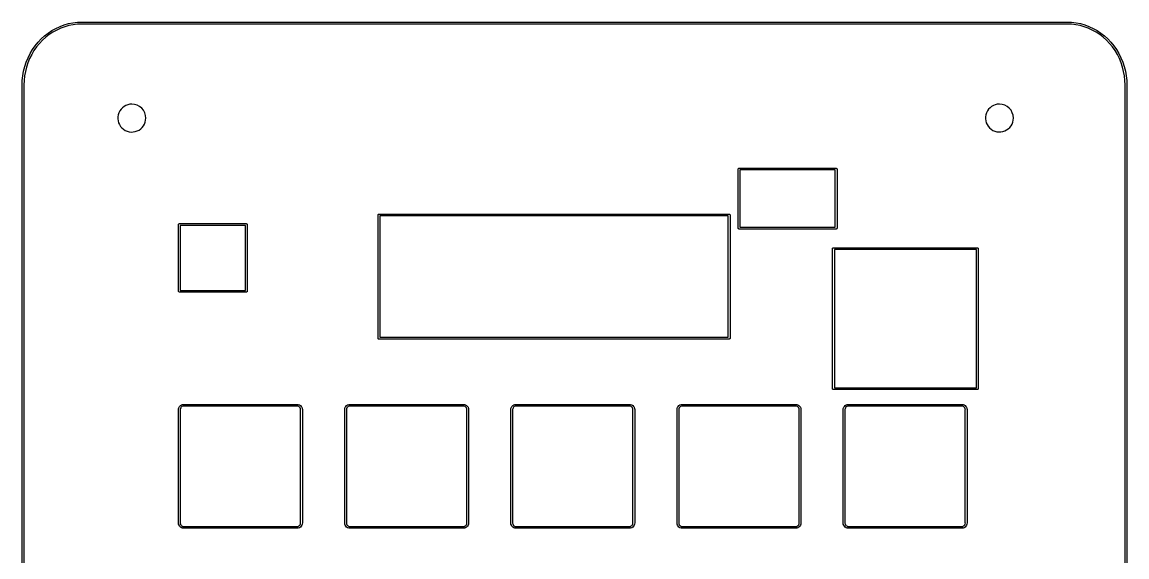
# Model space of a CAD drawing. Extents: x 2234239 to 5585253, y 1106376 to 5225214.
# Drawn here: x 2234239 to 5585253, y 3602599 to 5225214 of the extents above; entities that cross this region are included whole.
import ezdxf

# ---------------------------------------------------------------- set-up
doc = ezdxf.new("R2010")
doc.units = 0
doc.layers.get('0').update_dxf_attribs({"linetype": 'CONTINUOUS'})

msp = doc.modelspace()

# ---------------------------------------------------------------- linework, layer by layer
at = {"color": 7}
for p, q in [((2313368.877508, 5191997.433965), (2324862.203245, 5199596.459744)), ((2327612.867115, 5194582.680177), (2316491.254857, 5187218.657539)), ((2324862.203245, 5199596.459744), (2336831.303186, 5206255.420044)), ((2339217.688375, 5201084.954078), (2327612.867115, 5194582.680177)), ((2336831.303186, 5206255.420044), (2349253.899391, 5211974.288407)), ((2351276.0059, 5206647.136042), (2339217.688375, 5201084.954078)), ((2349253.899391, 5211974.288407), (2362063.052215, 5216753.064833)), ((2363661.428112, 5211190.882869), (2351276.0059, 5206647.136042)), ((2362063.052215, 5216753.064833), (2375132.422995, 5220435.089381)), ((2376366.520212, 5214794.564217), (2363661.428112, 5211190.882869)), ((2375132.422995, 5220435.089381), (2388447.142134, 5223098.678792)), ((2389287.195017, 5217379.810429), (2376366.520212, 5214794.564217)), ((2388447.142134, 5223098.678792), (2401932.808727, 5224665.489868)), ((2402326.826602, 5218868.278305), (2389287.195017, 5217379.810429)), ((2401932.808727, 5224665.489868), (2415477.980168, 5225213.865807)), ((2415143.440683, 5219416.654244), (2402326.826602, 5218868.278305)), ((2415477.980168, 5219259.967845), (2415143.440683, 5219416.654244)), ((2415477.980168, 5225213.865807), (2415477.980168, 5225213.865807)), ((2415477.980168, 5225213.865807), (5404021.834011, 5225213.865807)), ((5404021.834011, 5219259.967845), (2415477.980168, 5219259.967845)), ((5404021.834011, 5225213.865807), (5417567.190661, 5224665.489868)), ((5404356.532246, 5219416.654244), (5404021.834011, 5219259.967845)), ((5417172.961119, 5218868.278305), (5404356.532246, 5219416.654244)), ((5430212.698537, 5217301.46723), (5417172.961119, 5218868.278305)), ((5417567.190661, 5224665.489868), (5431052.751421, 5223098.678792)), ((5443133.373342, 5214794.564217), (5430212.698537, 5217301.46723)), ((5431052.751421, 5223098.678792), (5444367.391184, 5220435.089381)), ((5455838.412525, 5211190.882869), (5443133.373342, 5214794.564217)), ((5444367.391184, 5220435.089381), (5457436.761964, 5216753.064833)), ((5468223.834737, 5206568.792842), (5455838.412525, 5211190.882869)), ((5457436.761964, 5216753.064833), (5470246.04708, 5211974.288407)), ((5480282.231637, 5201084.954078), (5468223.834737, 5206568.792842)), ((5470246.04708, 5211974.288407), (5482668.510993, 5206255.420044)), ((5491887.132273, 5194582.680177), (5480282.231637, 5201084.954078)), ((5482668.510993, 5206255.420044), (5494637.743226, 5199596.459744)), ((5503008.638698, 5187218.657539), (5491887.132273, 5194582.680177)), ((5494637.743226, 5199596.459744), (5506130.989588, 5191997.433965)), ((2273781.61689, 5153297.163359), (2282628.365941, 5164108.154488)), ((2282628.365941, 5164108.154488), (2292211.080692, 5174214.109737)), ((2295950.49342, 5169983.70925), (2286650.274563, 5160191.126799)), ((2292211.080692, 5174214.109737), (2302470.309212, 5183536.632991)), ((2305897.486851, 5178992.886163), (2295950.49342, 5169983.70925)), ((2302470.309212, 5183536.632991), (2313368.877508, 5191997.433965)), ((2316491.254857, 5187218.657539), (2305897.486851, 5178992.886163)), ((5513602.30087, 5178992.886163), (5503008.638698, 5187218.657539)), ((5506130.989588, 5191997.433965), (5517029.716634, 5183536.632991)), ((5523549.320759, 5169983.70925), (5513602.30087, 5178992.886163)), ((5517029.716634, 5183536.632991), (5527288.945154, 5174214.109737)), ((5532849.698367, 5160191.126799), (5523549.320759, 5169983.70925)), ((5527288.945154, 5174214.109737), (5536871.633447, 5164108.154488)), ((5536871.633447, 5164108.154488), (5545718.250205, 5153297.163359)), ((2252185.193406, 5117103.769307), (2258519.165689, 5129716.627569)), ((2258519.165689, 5129716.627569), (2265745.234445, 5141781.083433)), ((2270265.248125, 5138569.118083), (2263269.631671, 5126818.008558)), ((2265745.234445, 5141781.083433), (2273781.61689, 5153297.163359)), ((2278078.613066, 5149693.48201), (2270265.248125, 5138569.118083)), ((2286650.274563, 5160191.126799), (2278078.613066, 5149693.48201)), ((5541421.41278, 5149693.48201), (5532849.698367, 5160191.126799)), ((5549234.566054, 5138569.118083), (5541421.41278, 5149693.48201)), ((5545718.250205, 5153297.163359), (5553754.712026, 5141781.083433)), ((5556230.15605, 5126818.008558), (5549234.566054, 5138569.118083)), ((5553754.712026, 5141781.083433), (5560973.345984, 5129716.627569)), ((5560973.345984, 5129716.627569), (5567299.804092, 5117103.769307)), ((2242290.243566, 5090546.297765), (2246765.648453, 5104020.878306)), ((2246765.648453, 5104020.878306), (2252185.193406, 5117103.769307)), ((2251880.393116, 5101905.691291), (2247538.814606, 5088822.80029)), ((2257143.833754, 5114596.866294), (2251880.393116, 5101905.691291)), ((2263269.631671, 5126818.008558), (2257143.833754, 5114596.866294)), ((5562356.0598, 5114596.866294), (5556230.15605, 5126818.008558)), ((5567604.604382, 5101905.691291), (5562356.0598, 5114596.866294)), ((5567299.804092, 5117103.769307), (5572719.26967, 5104020.878306)), ((5571960.973114, 5088822.80029), (5567604.604382, 5101905.691291)), ((5572719.26967, 5104020.878306), (5577217.19062, 5090546.297765)), ((2234744.504922, 5048477.375409), (2236261.098033, 5062657.018288)), ((2236261.098033, 5062657.018288), (2238781.283141, 5076758.344426)), ((2238781.283141, 5076758.344426), (2242290.243566, 5090546.297765)), ((2241695.512583, 5061795.26955), (2240230.963063, 5048085.659411)), ((2244141.376163, 5075426.536491), (2241695.512583, 5061795.26955)), ((2247538.814606, 5088822.80029), (2244141.376163, 5075426.536491)), ((5575365.899274, 5075426.536491), (5571960.973114, 5088822.80029)), ((5577804.301596, 5061795.26955), (5575365.899274, 5075426.536491)), ((5577217.19062, 5090546.297765), (5580703.873107, 5076758.344426)), ((5579269.036324, 5048085.659411), (5577804.301596, 5061795.26955)), ((5580703.873107, 5076758.344426), (5583231.440098, 5062657.018288)), ((5583231.440098, 5062657.018288), (5584748.033209, 5048477.375409)), ((2234238.991524, 5034219.362872), (2234744.504922, 5048477.375409)), ((2234238.991524, 1297370.529299), (2234238.991524, 5034219.362872)), ((2240230.963063, 5048085.659411), (2239747.754062, 5034611.07887)), ((2239747.754062, 5034611.07887), (2239859.249584, 5034219.362872)), ((2239859.249584, 5034219.362872), (2239859.249584, 1297370.529299)), ((5579744.75761, 5034611.07887), (5579269.036324, 5048085.659411)), ((5579633.103337, 5034219.362872), (5579744.75761, 5034611.07887)), ((5579633.103337, 1297370.529299), (5579633.103337, 5034219.362872)), ((5584748.033209, 5048477.375409), (5585253.387857, 5034219.362872)), ((5585253.387857, 5034219.362872), (5585253.387857, 5034219.362872)), ((5585253.387857, 5034219.362872), (5585253.387857, 1297370.529299)), ((4406312.588011, 4779417.247503), (4406445.673554, 4779767.265128)), ((4406312.588011, 4599925.939273), (4406312.588011, 4779417.247503)), ((4406445.673554, 4780187.29157), (4406683.534198, 4780537.309195)), ((4406445.673554, 4779767.265128), (4406445.673554, 4780187.29157)), ((4406683.534198, 4780537.309195), (4406816.619741, 4780957.335637)), ((4406816.619741, 4780957.335637), (4407159.520068, 4781167.362087)), ((4407159.520068, 4781167.362087), (4407397.645294, 4781517.379712)), ((4407397.645294, 4781517.379712), (4407796.637341, 4781657.370887)), ((4407796.637341, 4781657.370887), (4408139.802251, 4781937.406153)), ((4408139.802251, 4781937.406153), (4408559.696401, 4781937.406153)), ((4408559.696401, 4781937.406153), (4408958.688448, 4782007.41497)), ((4408958.688448, 4782007.41497), (4703306.339602, 4782007.41497)), ((4700660.239166, 4776757.07122), (4411605.053468, 4776757.07122)), ((4411605.053468, 4776757.07122), (4411605.053468, 4602586.115557)), ((4700660.239166, 4602586.115557), (4700660.239166, 4776757.07122)), ((4703306.339602, 4782007.41497), (4703705.331649, 4781937.406153)), ((4703705.331649, 4781937.406153), (4704125.225799, 4781937.406153)), ((4704125.225799, 4781937.406153), (4704475.269882, 4781657.370887)), ((4704475.269882, 4781657.370887), (4704867.382756, 4781517.379712)), ((4704867.382756, 4781517.379712), (4705105.507983, 4781167.362087)), ((4705105.507983, 4781167.362087), (4705448.408309, 4780957.335637)), ((4705448.408309, 4780957.335637), (4705581.493853, 4780537.309195)), ((4705581.493853, 4780537.309195), (4705819.354496, 4780187.29157)), ((4705819.354496, 4780187.29157), (4705819.354496, 4779767.265128)), ((4705819.354496, 4779767.265128), (4705952.440039, 4779417.247503)), ((4705952.440039, 4779417.247503), (4705952.440039, 4599925.939273)), ((3313823.680914, 4640038.477683), (3313949.887285, 4640458.504124)), ((3313823.680914, 4266214.918131), (3313823.680914, 4640038.477683)), ((3313949.887285, 4640878.530566), (3314187.747928, 4641158.539374)), ((3313949.887285, 4640458.504124), (3313949.887285, 4640878.530566)), ((3314187.747928, 4641158.539374), (3314320.833471, 4641578.565816)), ((3314320.833471, 4641578.565816), (3314670.877555, 4641858.574624)), ((3314670.877555, 4641858.574624), (3314908.738198, 4642138.609891)), ((3314908.738198, 4642138.609891), (3315300.851071, 4642278.601066)), ((3315300.851071, 4642278.601066), (3315644.015981, 4642558.636333)), ((3315644.015981, 4642558.636333), (3316071.053888, 4642558.636333)), ((3316071.053888, 4642558.636333), (3316470.045935, 4642698.627508)), ((3316470.045935, 4642698.627508), (4378478.924004, 4642698.627508)), ((3319109.002614, 4637378.301399), (3319109.002614, 4268875.094414)), ((4376259.59689, 4637378.301399), (3319109.002614, 4637378.301399)), ((4376259.59689, 4268875.094414), (4376259.59689, 4637378.301399)), ((4378478.924004, 4642698.627508), (4378877.91605, 4642558.636333)), ((4378877.91605, 4642558.636333), (4379724.848107, 4642558.636333)), ((4379724.848107, 4642558.636333), (4381048.030617, 4641578.565816)), ((4381048.030617, 4641578.565816), (4381544.91859, 4640038.477683)), ((4381544.91859, 4640038.477683), (4381544.91859, 4266214.918131)), ((2708747.744255, 4611126.635565), (2708852.783938, 4611546.662007)), ((2708747.744255, 4409093.917118), (2708747.744255, 4611126.635565)), ((2708852.783938, 4611966.688449), (2709111.811268, 4612316.706074)), ((2708852.783938, 4611546.662007), (2708852.783938, 4611966.688449)), ((2709111.811268, 4612316.706074), (2709244.632228, 4612666.750157)), ((2709244.632228, 4612666.750157), (2709594.676311, 4612946.758965)), ((2709594.676311, 4612946.758965), (2709832.801538, 4613296.77659)), ((2709832.801538, 4613296.77659), (2710224.649828, 4613436.794224)), ((2710224.649828, 4613436.794224), (2710567.814738, 4613646.794215)), ((2710567.814738, 4613646.794215), (2710994.852645, 4613646.794215)), ((2710994.852645, 4613646.794215), (2711393.844691, 4613786.811849)), ((2711393.844691, 4613786.811849), (2914084.714807, 4613786.811849)), ((2714033.065955, 4608466.48574), (2714033.065955, 4411334.06696)), ((2911445.493544, 4608466.48574), (2714033.065955, 4608466.48574)), ((2911683.354187, 4411334.06696), (2911445.493544, 4608466.48574)), ((2914084.714807, 4613786.811849), (2914483.706854, 4613646.794215)), ((2914483.706854, 4613646.794215), (2914910.74476, 4613646.794215)), ((2914910.74476, 4613646.794215), (2915253.645087, 4613436.794224)), ((2915253.645087, 4613436.794224), (2915645.75796, 4613296.77659)), ((2915645.75796, 4613296.77659), (2915883.618603, 4612946.758965)), ((2915883.618603, 4612946.758965), (2916233.662687, 4612666.750157)), ((2916233.662687, 4612666.750157), (2916366.74823, 4612316.706074)), ((2916366.74823, 4612316.706074), (2916604.873457, 4611966.688449)), ((2916604.873457, 4611966.688449), (2916604.873457, 4611546.662007)), ((2916604.873457, 4611546.662007), (2916730.815244, 4611126.635565)), ((2916730.815244, 4611126.635565), (2916968.675887, 4408673.890676)), ((4406445.673554, 4599575.921648), (4406312.588011, 4599925.939273)), ((4406445.673554, 4599155.895207), (4406445.673554, 4599575.921648)), ((4406683.534198, 4598805.877582), (4406445.673554, 4599155.895207)), ((4406816.619741, 4598385.85114), (4406683.534198, 4598805.877582)), ((4407159.520068, 4598175.82469), (4406816.619741, 4598385.85114)), ((4407397.645294, 4597825.807065), (4407159.520068, 4598175.82469)), ((4407796.637341, 4597685.789432), (4407397.645294, 4597825.807065)), ((4408139.802251, 4597405.780623), (4407796.637341, 4597685.789432)), ((4408559.696401, 4597405.780623), (4408139.802251, 4597405.780623)), ((4408958.688448, 4597335.771807), (4408559.696401, 4597405.780623)), ((4703306.339602, 4597335.771807), (4408958.688448, 4597335.771807)), ((4411605.053468, 4602586.115557), (4700660.239166, 4602586.115557)), ((4703705.331649, 4597405.780623), (4703306.339602, 4597335.771807)), ((4704125.225799, 4597405.780623), (4703705.331649, 4597405.780623)), ((4704475.269882, 4597685.789432), (4704125.225799, 4597405.780623)), ((4704867.382756, 4597825.807065), (4704475.269882, 4597685.789432)), ((4705105.507983, 4598175.82469), (4704867.382756, 4597825.807065)), ((4705448.408309, 4598385.85114), (4705105.507983, 4598175.82469)), ((4705581.493853, 4598805.877582), (4705448.408309, 4598385.85114)), ((4705819.354496, 4599155.895207), (4705581.493853, 4598805.877582)), ((4705952.440039, 4599925.939273), (4705819.354496, 4599575.921648)), ((4705819.354496, 4599575.921648), (4705819.354496, 4599155.895207)), ((4692595.731486, 4538112.04353), (4692721.673272, 4538532.069972)), ((4692595.731486, 4112695.187552), (4692595.731486, 4538112.04353)), ((4692721.673272, 4538952.096413), (4692987.579775, 4539302.114038)), ((4692721.673272, 4538532.069972), (4692721.673272, 4538952.096413)), ((4692987.579775, 4539302.114038), (4693092.619459, 4539652.131663)), ((4693092.619459, 4539652.131663), (4693435.784369, 4539932.16693)), ((4693435.784369, 4539932.16693), (4693701.690872, 4540282.184555)), ((4693701.690872, 4540282.184555), (4694100.682919, 4540422.202188)), ((4694100.682919, 4540422.202188), (4694415.801969, 4540632.20218)), ((4694415.801969, 4540632.20218), (4694842.839876, 4540632.20218)), ((4694842.839876, 4540632.20218), (4695234.688165, 4540772.219813)), ((4695234.688165, 4540772.219813), (5131404.168134, 4540772.219813)), ((4697881.053186, 4535451.867247), (4697881.053186, 4115355.363835)), ((5128758.067697, 4535451.867247), (4697881.053186, 4535451.867247)), ((5128758.067697, 4115355.363835), (5128758.067697, 4535451.867247)), ((5131404.168134, 4540772.219813), (5131803.160181, 4540632.20218)), ((5131803.160181, 4540632.20218), (5132223.318914, 4540632.20218)), ((5132223.318914, 4540632.20218), (5132566.219241, 4540422.202188)), ((5132566.219241, 4540422.202188), (5132965.475871, 4540282.184555)), ((5132965.475871, 4540282.184555), (5133203.336514, 4539932.16693)), ((5133203.336514, 4539932.16693), (5133546.501424, 4539652.131663)), ((5133546.501424, 4539652.131663), (5133679.322384, 4539302.114038)), ((5133679.322384, 4539302.114038), (5133917.447611, 4538952.096413)), ((5133917.447611, 4538952.096413), (5133917.447611, 4538532.069972)), ((5133917.447611, 4538532.069972), (5134050.533154, 4538112.04353)), ((5134050.533154, 4538112.04353), (5134050.533154, 4112695.187552)), ((2708852.783938, 4408673.890676), (2708747.744255, 4409093.917118)), ((2708852.783938, 4407833.837793), (2708852.783938, 4408673.890676)), ((2709832.801538, 4406503.749651), (2708852.783938, 4407833.837793)), ((2711393.844691, 4406013.714393), (2709832.801538, 4406503.749651)), ((2914322.57545, 4406013.714393), (2711393.844691, 4406013.714393)), ((2714033.065955, 4411334.06696), (2911683.354187, 4411334.06696)), ((2914749.613357, 4406153.732026), (2914322.57545, 4406013.714393)), ((2915148.605403, 4406153.732026), (2914749.613357, 4406153.732026)), ((2915491.770314, 4406433.740835), (2915148.605403, 4406153.732026)), ((2915883.618603, 4406503.749651), (2915491.770314, 4406433.740835)), ((2916149.78969, 4406853.767276), (2915883.618603, 4406503.749651)), ((2916471.787914, 4407133.802543), (2916149.78969, 4406853.767276)), ((2916604.873457, 4407483.820168), (2916471.787914, 4407133.802543)), ((2916863.900787, 4407833.837793), (2916604.873457, 4407483.820168)), ((2916968.675887, 4408673.890676), (2916863.900787, 4408253.864235)), ((2916863.900787, 4408253.864235), (2916863.900787, 4407833.837793)), ((3314320.833471, 4264674.829997), (3313823.680914, 4266214.918131)), ((3315644.015981, 4263694.759481), (3314320.833471, 4264674.829997)), ((3316490.948038, 4263694.759481), (3315644.015981, 4263694.759481)), ((3316889.940084, 4263554.741847), (3316490.948038, 4263694.759481)), ((4378898.818154, 4263554.741847), (3316889.940084, 4263554.741847)), ((3319109.002614, 4268875.094414), (4376259.59689, 4268875.094414)), ((4379297.8102, 4263694.759481), (4378898.818154, 4263554.741847)), ((4379724.848107, 4263694.759481), (4379297.8102, 4263694.759481)), ((4380039.967157, 4263904.785931), (4379724.848107, 4263694.759481)), ((4380438.959204, 4264044.777106), (4380039.967157, 4263904.785931)), ((4380697.986534, 4264394.794731), (4380438.959204, 4264044.777106)), ((4381048.030617, 4264674.829997), (4380697.986534, 4264394.794731)), ((4381153.0703, 4265024.847622), (4381048.030617, 4264674.829997)), ((4381418.976804, 4265374.865248), (4381153.0703, 4265024.847622)), ((4381544.91859, 4266214.918131), (4381418.976804, 4265794.891689)), ((4381418.976804, 4265794.891689), (4381418.976804, 4265374.865248)), ((4692721.673272, 4112345.169927), (4692595.731486, 4112695.187552)), ((4692721.673272, 4111925.143485), (4692721.673272, 4112345.169927)), ((4692987.579775, 4111575.12586), (4692721.673272, 4111925.143485)), ((4693092.619459, 4111155.099418), (4692987.579775, 4111575.12586)), ((4693435.784369, 4110945.072968), (4693092.619459, 4111155.099418)), ((4693701.690872, 4110595.055343), (4693435.784369, 4110945.072968)), ((4694100.682919, 4110455.03771), (4693701.690872, 4110595.055343)), ((4694415.801969, 4110175.028902), (4694100.682919, 4110455.03771)), ((4694842.839876, 4110175.028902), (4694415.801969, 4110175.028902)), ((4695234.688165, 4110105.020085), (4694842.839876, 4110175.028902)), ((5131404.168134, 4110105.020085), (4695234.688165, 4110105.020085)), ((4697881.053186, 4115355.363835), (5128758.067697, 4115355.363835)), ((5131803.160181, 4110175.028902), (5131404.168134, 4110105.020085)), ((5132223.318914, 4110175.028902), (5131803.160181, 4110175.028902)), ((5132566.219241, 4110455.03771), (5132223.318914, 4110175.028902)), ((5132965.475871, 4110595.055343), (5132566.219241, 4110455.03771)), ((5133203.336514, 4110945.072968), (5132965.475871, 4110595.055343)), ((5133546.501424, 4111155.099418), (5133203.336514, 4110945.072968)), ((5133679.322384, 4111575.12586), (5133546.501424, 4111155.099418)), ((5133917.447611, 4111925.143485), (5133679.322384, 4111575.12586)), ((5134050.533154, 4112695.187552), (5133917.447611, 4112345.169927)), ((5133917.447611, 4112345.169927), (5133917.447611, 4111925.143485)), ((2709006.771585, 4053051.432833), (2710175.701865, 4056411.644367)), ((2710175.701865, 4056411.644367), (2712079.909928, 4059421.838275)), ((2712079.909928, 4059421.838275), (2714592.924821, 4061941.996925)), ((2715251.208782, 4054871.529775), (2714166.151498, 4052281.388767)), ((2714592.924821, 4061941.996925), (2717610.236028, 4063832.102684)), ((2716945.072895, 4057111.679617), (2715251.208782, 4054871.529775)), ((2719143.233321, 4058791.785383), (2716945.072895, 4057111.679617)), ((2717610.236028, 4063832.102684), (2720942.401702, 4065022.173192)), ((2721733.506622, 4059841.864717), (2719143.233321, 4058791.785383)), ((2720942.401702, 4065022.173192), (2724484.646742, 4065442.199634)), ((2724274.567375, 4060191.882342), (2721733.506622, 4059841.864717)), ((2724484.646742, 4060121.873525), (2724274.567375, 4060191.882342)), ((2724484.646742, 4065442.199634), (3068444.365978, 4065442.199634)), ((3068444.365978, 4060121.873525), (2724484.646742, 4060121.873525)), ((3068444.365978, 4065442.199634), (3071993.490191, 4065022.173192)), ((3068654.445345, 4060191.882342), (3068444.365978, 4060121.873525)), ((3071195.506098, 4059841.864717), (3068654.445345, 4060191.882342)), ((3073792.658571, 4058791.785383), (3071195.506098, 4059841.864717)), ((3071993.490191, 4065022.173192), (3075325.655864, 4063832.102684)), ((3075983.939825, 4057111.679617), (3073792.658571, 4058791.785383)), ((3075325.655864, 4063832.102684), (3078342.967071, 4061941.996925)), ((3077677.803938, 4054871.529775), (3075983.939825, 4057111.679617)), ((3078762.861221, 4052281.388767), (3077677.803938, 4054871.529775)), ((3078342.967071, 4061941.996925), (3080856.246548, 4059421.838275)), ((3080856.246548, 4059421.838275), (3082760.190028, 4056411.644367)), ((3082760.190028, 4056411.644367), (3083922.241135, 4053051.432833)), ((3213038.501598, 4053051.432833), (3214207.431878, 4056411.644367)), ((3214207.431878, 4056411.644367), (3216111.639942, 4059421.838275)), ((3216111.639942, 4059421.838275), (3218624.919419, 4061941.996925)), ((3219282.938795, 4054871.529775), (3218197.881512, 4052281.388767)), ((3218624.919419, 4061941.996925), (3221641.966042, 4063832.102684)), ((3220977.067492, 4057111.679617), (3219282.938795, 4054871.529775)), ((3223174.963335, 4058791.785383), (3220977.067492, 4057111.679617)), ((3221641.966042, 4063832.102684), (3224974.131715, 4065022.173192)), ((3225765.236635, 4059841.864717), (3223174.963335, 4058791.785383)), ((3224974.131715, 4065022.173192), (3228516.376755, 4065442.199634)), ((3228306.297389, 4060191.882342), (3225765.236635, 4059841.864717)), ((3228516.376755, 4060121.873525), (3228306.297389, 4060191.882342)), ((3228516.376755, 4065442.199634), (3572476.095992, 4065442.199634)), ((3572476.095992, 4060121.873525), (3228516.376755, 4060121.873525)), ((3572476.095992, 4065442.199634), (3576025.220205, 4065022.173192)), ((3572686.175358, 4060191.882342), (3572476.095992, 4060121.873525)), ((3575227.236112, 4059841.864717), (3572686.175358, 4060191.882342)), ((3577824.388585, 4058791.785383), (3575227.236112, 4059841.864717)), ((3576025.220205, 4065022.173192), (3579357.385878, 4063832.102684)), ((3580015.669839, 4057111.679617), (3577824.388585, 4058791.785383)), ((3579357.385878, 4063832.102684), (3582374.697085, 4061941.996925)), ((3581709.533952, 4054871.529775), (3580015.669839, 4057111.679617)), ((3582794.855819, 4052281.388767), (3581709.533952, 4054871.529775)), ((3582374.697085, 4061941.996925), (3584887.976562, 4059421.838275)), ((3584887.976562, 4059421.838275), (3586791.920042, 4056411.644367)), ((3586791.920042, 4056411.644367), (3587953.971149, 4053051.432833)), ((3717070.231612, 4053051.432833), (3718239.161892, 4056411.644367)), ((3718239.161892, 4056411.644367), (3720143.369956, 4059421.838275)), ((3720143.369956, 4059421.838275), (3722656.649432, 4061941.996925)), ((3723314.668809, 4054871.529775), (3722229.611526, 4052281.388767)), ((3722656.649432, 4061941.996925), (3725673.696056, 4063832.102684)), ((3725008.797506, 4057111.679617), (3723314.668809, 4054871.529775)), ((3727206.957933, 4058791.785383), (3725008.797506, 4057111.679617)), ((3725673.696056, 4063832.102684), (3729005.861729, 4065022.173192)), ((3729796.966649, 4059841.864717), (3727206.957933, 4058791.785383)), ((3729005.861729, 4065022.173192), (3732548.106769, 4065442.199634)), ((3732338.027402, 4060191.882342), (3729796.966649, 4059841.864717)), ((3732548.106769, 4060121.873525), (3732338.027402, 4060191.882342)), ((3732548.106769, 4065442.199634), (4076507.826005, 4065442.199634)), ((4076507.826005, 4060121.873525), (3732548.106769, 4060121.873525)), ((4076507.826005, 4065442.199634), (4080056.950219, 4065022.173192)), ((4076717.905372, 4060191.882342), (4076507.826005, 4060121.873525)), ((4079258.966125, 4059841.864717), (4076717.905372, 4060191.882342)), ((4081856.118599, 4058791.785383), (4079258.966125, 4059841.864717)), ((4080056.950219, 4065022.173192), (4083389.380476, 4063832.102684)), ((4084047.399852, 4057111.679617), (4081856.118599, 4058791.785383)), ((4083389.380476, 4063832.102684), (4086406.427099, 4061941.996925)), ((4085741.528549, 4054871.529775), (4084047.399852, 4057111.679617)), ((4086826.585832, 4052281.388767), (4085741.528549, 4054871.529775)), ((4086406.427099, 4061941.996925), (4088919.706576, 4059421.838275)), ((4088919.706576, 4059421.838275), (4090823.650056, 4056411.644367)), ((4090823.650056, 4056411.644367), (4091985.701162, 4053051.432833)), ((4221101.961626, 4053051.432833), (4222270.891906, 4056411.644367)), ((4222270.891906, 4056411.644367), (4224175.099969, 4059421.838275)), ((4224175.099969, 4059421.838275), (4226688.379446, 4061941.996925)), ((4227346.398823, 4054871.529775), (4226261.341539, 4052281.388767)), ((4226688.379446, 4061941.996925), (4229705.426069, 4063832.102684)), ((4229040.52752, 4057111.679617), (4227346.398823, 4054871.529775)), ((4231238.687946, 4058791.785383), (4229040.52752, 4057111.679617)), ((4229705.426069, 4063832.102684), (4233037.591743, 4065022.173192)), ((4233828.696663, 4059841.864717), (4231238.687946, 4058791.785383)), ((4233037.591743, 4065022.173192), (4236579.836783, 4065442.199634)), ((4236370.022, 4060191.882342), (4233828.696663, 4059841.864717)), ((4236579.836783, 4060121.873525), (4236370.022, 4060191.882342)), ((4236579.836783, 4065442.199634), (4580539.556019, 4065442.199634)), ((4580539.556019, 4060121.873525), (4236579.836783, 4060121.873525)), ((4580539.556019, 4065442.199634), (4584088.680232, 4065022.173192)), ((4580749.635386, 4060191.882342), (4580539.556019, 4060121.873525)), ((4583290.696139, 4059841.864717), (4580749.635386, 4060191.882342)), ((4585887.848612, 4058791.785383), (4583290.696139, 4059841.864717)), ((4584088.680232, 4065022.173192), (4587421.110489, 4063832.102684)), ((4588079.129866, 4057111.679617), (4585887.848612, 4058791.785383)), ((4587421.110489, 4063832.102684), (4590438.157113, 4061941.996925)), ((4589773.258563, 4054871.529775), (4588079.129866, 4057111.679617)), ((4590858.315846, 4052281.388767), (4589773.258563, 4054871.529775)), ((4590438.157113, 4061941.996925), (4592951.436589, 4059421.838275)), ((4592951.436589, 4059421.838275), (4594855.380069, 4056411.644367)), ((4594855.380069, 4056411.644367), (4596017.431176, 4053051.432833)), ((4725133.69164, 4053051.432833), (4726302.62192, 4056411.644367)), ((4726302.62192, 4056411.644367), (4728206.829983, 4059421.838275)), ((4728206.829983, 4059421.838275), (4730720.10946, 4061941.996925)), ((4731378.128837, 4054871.529775), (4730293.071553, 4052281.388767)), ((4730720.10946, 4061941.996925), (4733737.156083, 4063832.102684)), ((4733072.257533, 4057111.679617), (4731378.128837, 4054871.529775)), ((4735270.41796, 4058791.785383), (4733072.257533, 4057111.679617)), ((4733737.156083, 4063832.102684), (4737069.321757, 4065022.173192)), ((4737860.426677, 4059841.864717), (4735270.41796, 4058791.785383)), ((4737069.321757, 4065022.173192), (4740611.566797, 4065442.199634)), ((4740401.752014, 4060191.882342), (4737860.426677, 4059841.864717)), ((4740611.566797, 4060121.873525), (4740401.752014, 4060191.882342)), ((4740611.566797, 4065442.199634), (5084571.286033, 4065442.199634)), ((5084571.286033, 4060121.873525), (4740611.566797, 4060121.873525)), ((5084571.286033, 4065442.199634), (5088120.410246, 4065022.173192)), ((5084781.3654, 4060191.882342), (5084571.286033, 4060121.873525)), ((5087322.426153, 4059841.864717), (5084781.3654, 4060191.882342)), ((5089919.578626, 4058791.785383), (5087322.426153, 4059841.864717)), ((5088120.410246, 4065022.173192), (5091452.840503, 4063832.102684)), ((5092110.85988, 4057111.679617), (5089919.578626, 4058791.785383)), ((5091452.840503, 4063832.102684), (5094469.887126, 4061941.996925)), ((5093804.988577, 4054871.529775), (5092110.85988, 4057111.679617)), ((5094890.04586, 4052281.388767), (5093804.988577, 4054871.529775)), ((5094469.887126, 4061941.996925), (5096983.166603, 4059421.838275)), ((5096983.166603, 4059421.838275), (5098887.110083, 4056411.644367)), ((5098887.110083, 4056411.644367), (5100049.16119, 4053051.432833)), ((2708614.658711, 4049551.203667), (2709006.771585, 4053051.432833)), ((2708614.658711, 3705619.556749), (2708614.658711, 4049551.203667)), ((2714166.151498, 4052281.388767), (2713851.032448, 4049761.230117)), ((2713851.032448, 4049761.230117), (2713907.124168, 4049551.203667)), ((2713907.124168, 4049551.203667), (2713907.124168, 3705619.556749)), ((3079085.124028, 4049761.230117), (3078762.861221, 4052281.388767)), ((3079029.032308, 4049551.203667), (3079085.124028, 4049761.230117)), ((3079029.032308, 3705619.556749), (3079029.032308, 4049551.203667)), ((3083922.241135, 4053051.432833), (3084321.233181, 4049551.203667)), ((3084321.233181, 4049551.203667), (3084321.233181, 3705619.556749)), ((3212646.388725, 4049551.203667), (3213038.501598, 4053051.432833)), ((3212646.388725, 3705619.556749), (3212646.388725, 4049551.203667)), ((3218197.881512, 4052281.388767), (3217882.762462, 4049761.230117)), ((3217882.762462, 4049761.230117), (3217938.854182, 4049551.203667)), ((3217938.854182, 4049551.203667), (3217938.854182, 3705619.556749)), ((3583116.854042, 4049761.230117), (3582794.855819, 4052281.388767)), ((3583060.762322, 4049551.203667), (3583116.854042, 4049761.230117)), ((3583060.762322, 3705619.556749), (3583060.762322, 4049551.203667)), ((3587953.971149, 4053051.432833), (3588352.963195, 4049551.203667)), ((3588352.963195, 4049551.203667), (3588352.963195, 3705619.556749)), ((3716678.118739, 4049551.203667), (3717070.231612, 4053051.432833)), ((3716678.118739, 3705619.556749), (3716678.118739, 4049551.203667)), ((3722229.611526, 4052281.388767), (3721914.492476, 4049761.230117)), ((3721914.492476, 4049761.230117), (3721970.584196, 4049551.203667)), ((3721970.584196, 4049551.203667), (3721970.584196, 3705619.556749)), ((4087148.584056, 4049761.230117), (4086826.585832, 4052281.388767)), ((4087092.492336, 4049551.203667), (4087148.584056, 4049761.230117)), ((4087092.492336, 3705619.556749), (4087092.492336, 4049551.203667)), ((4091985.701162, 4053051.432833), (4092384.957793, 4049551.203667)), ((4092384.957793, 4049551.203667), (4092384.957793, 3705619.556749)), ((4220709.848753, 4049551.203667), (4221101.961626, 4053051.432833)), ((4220709.848753, 3705619.556749), (4220709.848753, 4049551.203667)), ((4226261.341539, 4052281.388767), (4225946.222489, 4049761.230117)), ((4225946.222489, 4049761.230117), (4226002.314209, 4049551.203667)), ((4226002.314209, 4049551.203667), (4226002.314209, 3705619.556749)), ((4591180.314069, 4049761.230117), (4590858.315846, 4052281.388767)), ((4591124.222349, 4049551.203667), (4591180.314069, 4049761.230117)), ((4591124.222349, 3705619.556749), (4591124.222349, 4049551.203667)), ((4596017.431176, 4053051.432833), (4596416.687806, 4049551.203667)), ((4596416.687806, 4049551.203667), (4596416.687806, 3705619.556749)), ((4724741.578766, 4049551.203667), (4725133.69164, 4053051.432833)), ((4724741.578766, 3705619.556749), (4724741.578766, 4049551.203667)), ((4730293.071553, 4052281.388767), (4729977.952503, 4049761.230117)), ((4729977.952503, 4049761.230117), (4730034.044223, 4049551.203667)), ((4730034.044223, 4049551.203667), (4730034.044223, 3705619.556749)), ((5095212.044083, 4049761.230117), (5094890.04586, 4052281.388767)), ((5095155.952363, 4049551.203667), (5095212.044083, 4049761.230117)), ((5095155.952363, 3705619.556749), (5095155.952363, 4049551.203667)), ((5100049.16119, 4053051.432833), (5100448.41782, 4049551.203667)), ((5100448.41782, 4049551.203667), (5100448.41782, 3705619.556749)), ((2709006.771585, 3702049.318765), (2708614.658711, 3705619.556749)), ((2710175.701865, 3698689.107232), (2709006.771585, 3702049.318765)), ((2712079.909928, 3695678.913324), (2710175.701865, 3698689.107232)), ((2714592.924821, 3693158.754673), (2712079.909928, 3695678.913324)), ((2713907.124168, 3705619.556749), (2713851.032448, 3705409.530299)), ((2713851.032448, 3705409.530299), (2714166.151498, 3702819.362832)), ((2714166.151498, 3702819.362832), (2715251.208782, 3700229.195365)), ((2717610.236028, 3691268.648915), (2714592.924821, 3693158.754673)), ((2715251.208782, 3700229.195365), (2716945.072895, 3698059.080799)), ((2716945.072895, 3698059.080799), (2719143.233321, 3696378.975032)), ((2720942.401702, 3690148.560765), (2717610.236028, 3691268.648915)), ((2719143.233321, 3696378.975032), (2721733.506622, 3695258.886882)), ((2724484.646742, 3689728.534323), (2720942.401702, 3690148.560765)), ((2721733.506622, 3695258.886882), (2724274.567375, 3694978.878074)), ((2724274.567375, 3694978.878074), (2724484.646742, 3694978.878074)), ((2724484.646742, 3694978.878074), (3068444.365978, 3694978.878074)), ((3068444.365978, 3689728.534323), (2724484.646742, 3689728.534323)), ((3068444.365978, 3694978.878074), (3068654.445345, 3694978.878074)), ((3071993.490191, 3690148.560765), (3068444.365978, 3689728.534323)), ((3068654.445345, 3694978.878074), (3071195.506098, 3695258.886882)), ((3071195.506098, 3695258.886882), (3073792.658571, 3696378.975032)), ((3075325.655864, 3691268.648915), (3071993.490191, 3690148.560765)), ((3073792.658571, 3696378.975032), (3075983.939825, 3698059.080799)), ((3078342.967071, 3693158.754673), (3075325.655864, 3691268.648915)), ((3075983.939825, 3698059.080799), (3077677.803938, 3700229.195365)), ((3077677.803938, 3700229.195365), (3078762.861221, 3702819.362832)), ((3080856.246548, 3695678.913324), (3078342.967071, 3693158.754673)), ((3078762.861221, 3702819.362832), (3079085.124028, 3705409.530299)), ((3079085.124028, 3705409.530299), (3079029.032308, 3705619.556749)), ((3082760.190028, 3698689.107232), (3080856.246548, 3695678.913324)), ((3083922.241135, 3702049.318765), (3082760.190028, 3698689.107232)), ((3084321.233181, 3705619.556749), (3083922.241135, 3702049.318765)), ((3213038.501598, 3702049.318765), (3212646.388725, 3705619.556749)), ((3214207.431878, 3698689.107232), (3213038.501598, 3702049.318765)), ((3216111.639942, 3695678.913324), (3214207.431878, 3698689.107232)), ((3218624.919419, 3693158.754673), (3216111.639942, 3695678.913324)), ((3217938.854182, 3705619.556749), (3217882.762462, 3705409.530299)), ((3217882.762462, 3705409.530299), (3218197.881512, 3702819.362832)), ((3218197.881512, 3702819.362832), (3219282.938795, 3700229.195365)), ((3221641.966042, 3691268.648915), (3218624.919419, 3693158.754673)), ((3219282.938795, 3700229.195365), (3220977.067492, 3698059.080799)), ((3220977.067492, 3698059.080799), (3223174.963335, 3696378.975032)), ((3224974.131715, 3690148.560765), (3221641.966042, 3691268.648915)), ((3223174.963335, 3696378.975032), (3225765.236635, 3695258.886882)), ((3228516.376755, 3689728.534323), (3224974.131715, 3690148.560765)), ((3225765.236635, 3695258.886882), (3228306.297389, 3694978.878074)), ((3228306.297389, 3694978.878074), (3228516.376755, 3694978.878074)), ((3228516.376755, 3694978.878074), (3572476.095992, 3694978.878074)), ((3572476.095992, 3689728.534323), (3228516.376755, 3689728.534323)), ((3572476.095992, 3694978.878074), (3572686.175358, 3694978.878074)), ((3576025.220205, 3690148.560765), (3572476.095992, 3689728.534323)), ((3572686.175358, 3694978.878074), (3575227.236112, 3695258.886882)), ((3575227.236112, 3695258.886882), (3577824.388585, 3696378.975032)), ((3579357.385878, 3691268.648915), (3576025.220205, 3690148.560765)), ((3577824.388585, 3696378.975032), (3580015.669839, 3698059.080799)), ((3582374.697085, 3693158.754673), (3579357.385878, 3691268.648915)), ((3580015.669839, 3698059.080799), (3581709.533952, 3700229.195365)), ((3581709.533952, 3700229.195365), (3582794.855819, 3702819.362832)), ((3584887.976562, 3695678.913324), (3582374.697085, 3693158.754673)), ((3582794.855819, 3702819.362832), (3583116.854042, 3705409.530299)), ((3583116.854042, 3705409.530299), (3583060.762322, 3705619.556749)), ((3586791.920042, 3698689.107232), (3584887.976562, 3695678.913324)), ((3587953.971149, 3702049.318765), (3586791.920042, 3698689.107232)), ((3588352.963195, 3705619.556749), (3587953.971149, 3702049.318765)), ((3717070.231612, 3702049.318765), (3716678.118739, 3705619.556749)), ((3718239.161892, 3698689.107232), (3717070.231612, 3702049.318765)), ((3720143.369956, 3695678.913324), (3718239.161892, 3698689.107232)), ((3722656.649432, 3693158.754673), (3720143.369956, 3695678.913324)), ((3721970.584196, 3705619.556749), (3721914.492476, 3705409.530299)), ((3721914.492476, 3705409.530299), (3722229.611526, 3702819.362832)), ((3722229.611526, 3702819.362832), (3723314.668809, 3700229.195365)), ((3725673.696056, 3691268.648915), (3722656.649432, 3693158.754673)), ((3723314.668809, 3700229.195365), (3725008.797506, 3698059.080799)), ((3725008.797506, 3698059.080799), (3727206.957933, 3696378.975032)), ((3729005.861729, 3690148.560765), (3725673.696056, 3691268.648915)), ((3727206.957933, 3696378.975032), (3729796.966649, 3695258.886882)), ((3732548.106769, 3689728.534323), (3729005.861729, 3690148.560765)), ((3729796.966649, 3695258.886882), (3732338.027402, 3694978.878074)), ((3732338.027402, 3694978.878074), (3732548.106769, 3694978.878074)), ((3732548.106769, 3694978.878074), (4076507.826005, 3694978.878074)), ((4076507.826005, 3689728.534323), (3732548.106769, 3689728.534323)), ((4076507.826005, 3694978.878074), (4076717.905372, 3694978.878074)), ((4080056.950219, 3690148.560765), (4076507.826005, 3689728.534323)), ((4076717.905372, 3694978.878074), (4079258.966125, 3695258.886882)), ((4079258.966125, 3695258.886882), (4081856.118599, 3696378.975032)), ((4083389.380476, 3691268.648915), (4080056.950219, 3690148.560765)), ((4081856.118599, 3696378.975032), (4084047.399852, 3698059.080799)), ((4086406.427099, 3693158.754673), (4083389.380476, 3691268.648915)), ((4084047.399852, 3698059.080799), (4085741.528549, 3700229.195365)), ((4085741.528549, 3700229.195365), (4086826.585832, 3702819.362832)), ((4088919.706576, 3695678.913324), (4086406.427099, 3693158.754673)), ((4086826.585832, 3702819.362832), (4087148.584056, 3705409.530299)), ((4087148.584056, 3705409.530299), (4087092.492336, 3705619.556749)), ((4090823.650056, 3698689.107232), (4088919.706576, 3695678.913324)), ((4091985.701162, 3702049.318765), (4090823.650056, 3698689.107232)), ((4092384.957793, 3705619.556749), (4091985.701162, 3702049.318765)), ((4221101.961626, 3702049.318765), (4220709.848753, 3705619.556749)), ((4222270.891906, 3698689.107232), (4221101.961626, 3702049.318765)), ((4224175.099969, 3695678.913324), (4222270.891906, 3698689.107232)), ((4226688.379446, 3693158.754673), (4224175.099969, 3695678.913324)), ((4226002.314209, 3705619.556749), (4225946.222489, 3705409.530299)), ((4225946.222489, 3705409.530299), (4226261.341539, 3702819.362832)), ((4226261.341539, 3702819.362832), (4227346.398823, 3700229.195365)), ((4229705.426069, 3691268.648915), (4226688.379446, 3693158.754673)), ((4227346.398823, 3700229.195365), (4229040.52752, 3698059.080799)), ((4229040.52752, 3698059.080799), (4231238.687946, 3696378.975032)), ((4233037.591743, 3690148.560765), (4229705.426069, 3691268.648915)), ((4231238.687946, 3696378.975032), (4233828.696663, 3695258.886882)), ((4236579.836783, 3689728.534323), (4233037.591743, 3690148.560765)), ((4233828.696663, 3695258.886882), (4236370.022, 3694978.878074)), ((4236370.022, 3694978.878074), (4236579.836783, 3694978.878074)), ((4236579.836783, 3694978.878074), (4580539.556019, 3694978.878074)), ((4580539.556019, 3689728.534323), (4236579.836783, 3689728.534323)), ((4580539.556019, 3694978.878074), (4580749.635386, 3694978.878074)), ((4584088.680232, 3690148.560765), (4580539.556019, 3689728.534323)), ((4580749.635386, 3694978.878074), (4583290.696139, 3695258.886882)), ((4583290.696139, 3695258.886882), (4585887.848612, 3696378.975032)), ((4587421.110489, 3691268.648915), (4584088.680232, 3690148.560765)), ((4585887.848612, 3696378.975032), (4588079.129866, 3698059.080799)), ((4590438.157113, 3693158.754673), (4587421.110489, 3691268.648915)), ((4588079.129866, 3698059.080799), (4589773.258563, 3700229.195365)), ((4589773.258563, 3700229.195365), (4590858.315846, 3702819.362832)), ((4592951.436589, 3695678.913324), (4590438.157113, 3693158.754673)), ((4590858.315846, 3702819.362832), (4591180.314069, 3705409.530299)), ((4591180.314069, 3705409.530299), (4591124.222349, 3705619.556749)), ((4594855.380069, 3698689.107232), (4592951.436589, 3695678.913324)), ((4596017.431176, 3702049.318765), (4594855.380069, 3698689.107232)), ((4596416.687806, 3705619.556749), (4596017.431176, 3702049.318765)), ((4725133.69164, 3702049.318765), (4724741.578766, 3705619.556749)), ((4726302.62192, 3698689.107232), (4725133.69164, 3702049.318765)), ((4728206.829983, 3695678.913324), (4726302.62192, 3698689.107232)), ((4730720.10946, 3693158.754673), (4728206.829983, 3695678.913324)), ((4730034.044223, 3705619.556749), (4729977.952503, 3705409.530299)), ((4729977.952503, 3705409.530299), (4730293.071553, 3702819.362832)), ((4730293.071553, 3702819.362832), (4731378.128837, 3700229.195365)), ((4733737.156083, 3691268.648915), (4730720.10946, 3693158.754673)), ((4731378.128837, 3700229.195365), (4733072.257533, 3698059.080799)), ((4733072.257533, 3698059.080799), (4735270.41796, 3696378.975032)), ((4737069.321757, 3690148.560765), (4733737.156083, 3691268.648915)), ((4735270.41796, 3696378.975032), (4737860.426677, 3695258.886882)), ((4740611.566797, 3689728.534323), (4737069.321757, 3690148.560765)), ((4737860.426677, 3695258.886882), (4740401.752014, 3694978.878074)), ((4740401.752014, 3694978.878074), (4740611.566797, 3694978.878074)), ((4740611.566797, 3694978.878074), (5084571.286033, 3694978.878074)), ((5084571.286033, 3689728.534323), (4740611.566797, 3689728.534323)), ((5084571.286033, 3694978.878074), (5084781.3654, 3694978.878074)), ((5088120.410246, 3690148.560765), (5084571.286033, 3689728.534323)), ((5084781.3654, 3694978.878074), (5087322.426153, 3695258.886882)), ((5087322.426153, 3695258.886882), (5089919.578626, 3696378.975032)), ((5091452.840503, 3691268.648915), (5088120.410246, 3690148.560765)), ((5089919.578626, 3696378.975032), (5092110.85988, 3698059.080799)), ((5094469.887126, 3693158.754673), (5091452.840503, 3691268.648915)), ((5092110.85988, 3698059.080799), (5093804.988577, 3700229.195365)), ((5093804.988577, 3700229.195365), (5094890.04586, 3702819.362832)), ((5096983.166603, 3695678.913324), (5094469.887126, 3693158.754673)), ((5094890.04586, 3702819.362832), (5095212.044083, 3705409.530299)), ((5095212.044083, 3705409.530299), (5095155.952363, 3705619.556749)), ((5098887.110083, 3698689.107232), (5096983.166603, 3695678.913324)), ((5100049.16119, 3702049.318765), (5098887.110083, 3698689.107232)), ((5100448.41782, 3705619.556749), (5100049.16119, 3702049.318765))]:
    msp.add_line(p, q, dxfattribs=at)
at = {"color": 3}
for p, q in [((2566989.944669, 4976346.492548), (2566989.944669, 4976346.492548)), ((5198538.707486, 4976478.572674), (5198538.707486, 4976478.572674))]:
    msp.add_line(p, q, dxfattribs=at)
for points in [[(2566989.944669, 4976346.492548), (2549867.693332, 4976346.492548), (2534431.409123, 4966032.297191), (2527879.007212, 4950213.399631)], [(2596924.160247, 4963947.334477), (2588985.112665, 4971886.382059), (2578217.453431, 4976346.492548), (2566989.944669, 4976346.492548)], [(2609323.318318, 4934013.118899), (2609323.318318, 4945240.627661), (2604863.207828, 4956008.286895), (2596924.160247, 4963947.334477)], [(5198538.707486, 4976478.572674), (5181416.45615, 4976478.572674), (5165980.171941, 4966164.377317), (5159427.770029, 4950345.479757)], [(5228472.923064, 4964079.414603), (5220533.875482, 4972018.462185), (5209766.216249, 4976478.572674), (5198538.707486, 4976478.572674)], [(5240872.081136, 4934145.199025), (5240872.081136, 4945372.707787), (5236411.970646, 4956140.367021), (5228472.923064, 4964079.414603)], [(2527879.007212, 4950213.399631), (2521326.6053, 4934394.50207), (2524948.469061, 4916186.16335), (2537055.72909, 4904078.903321)], [(2583190.2254, 4894902.181442), (2599009.122961, 4901454.583353), (2609323.318318, 4916890.867562), (2609323.318318, 4934013.118899)], [(5159427.770029, 4950345.479757), (5152875.368118, 4934526.582196), (5156497.231879, 4916318.243476), (5168604.491908, 4904210.983447)], [(5214738.988218, 4895034.261568), (5230557.885778, 4901586.663479), (5240872.081136, 4917022.947688), (5240872.081136, 4934145.199025)], [(2537055.72909, 4904078.903321), (2549162.98912, 4891971.643292), (2567371.32784, 4888349.779531), (2583190.2254, 4894902.181442)], [(5168604.491908, 4904210.983447), (5180711.751937, 4892103.723417), (5198920.090658, 4888481.859657), (5214738.988218, 4895034.261568)]]:
    msp.add_open_spline(points, degree=3, dxfattribs=at)

doc.saveas('drawing.dxf')
